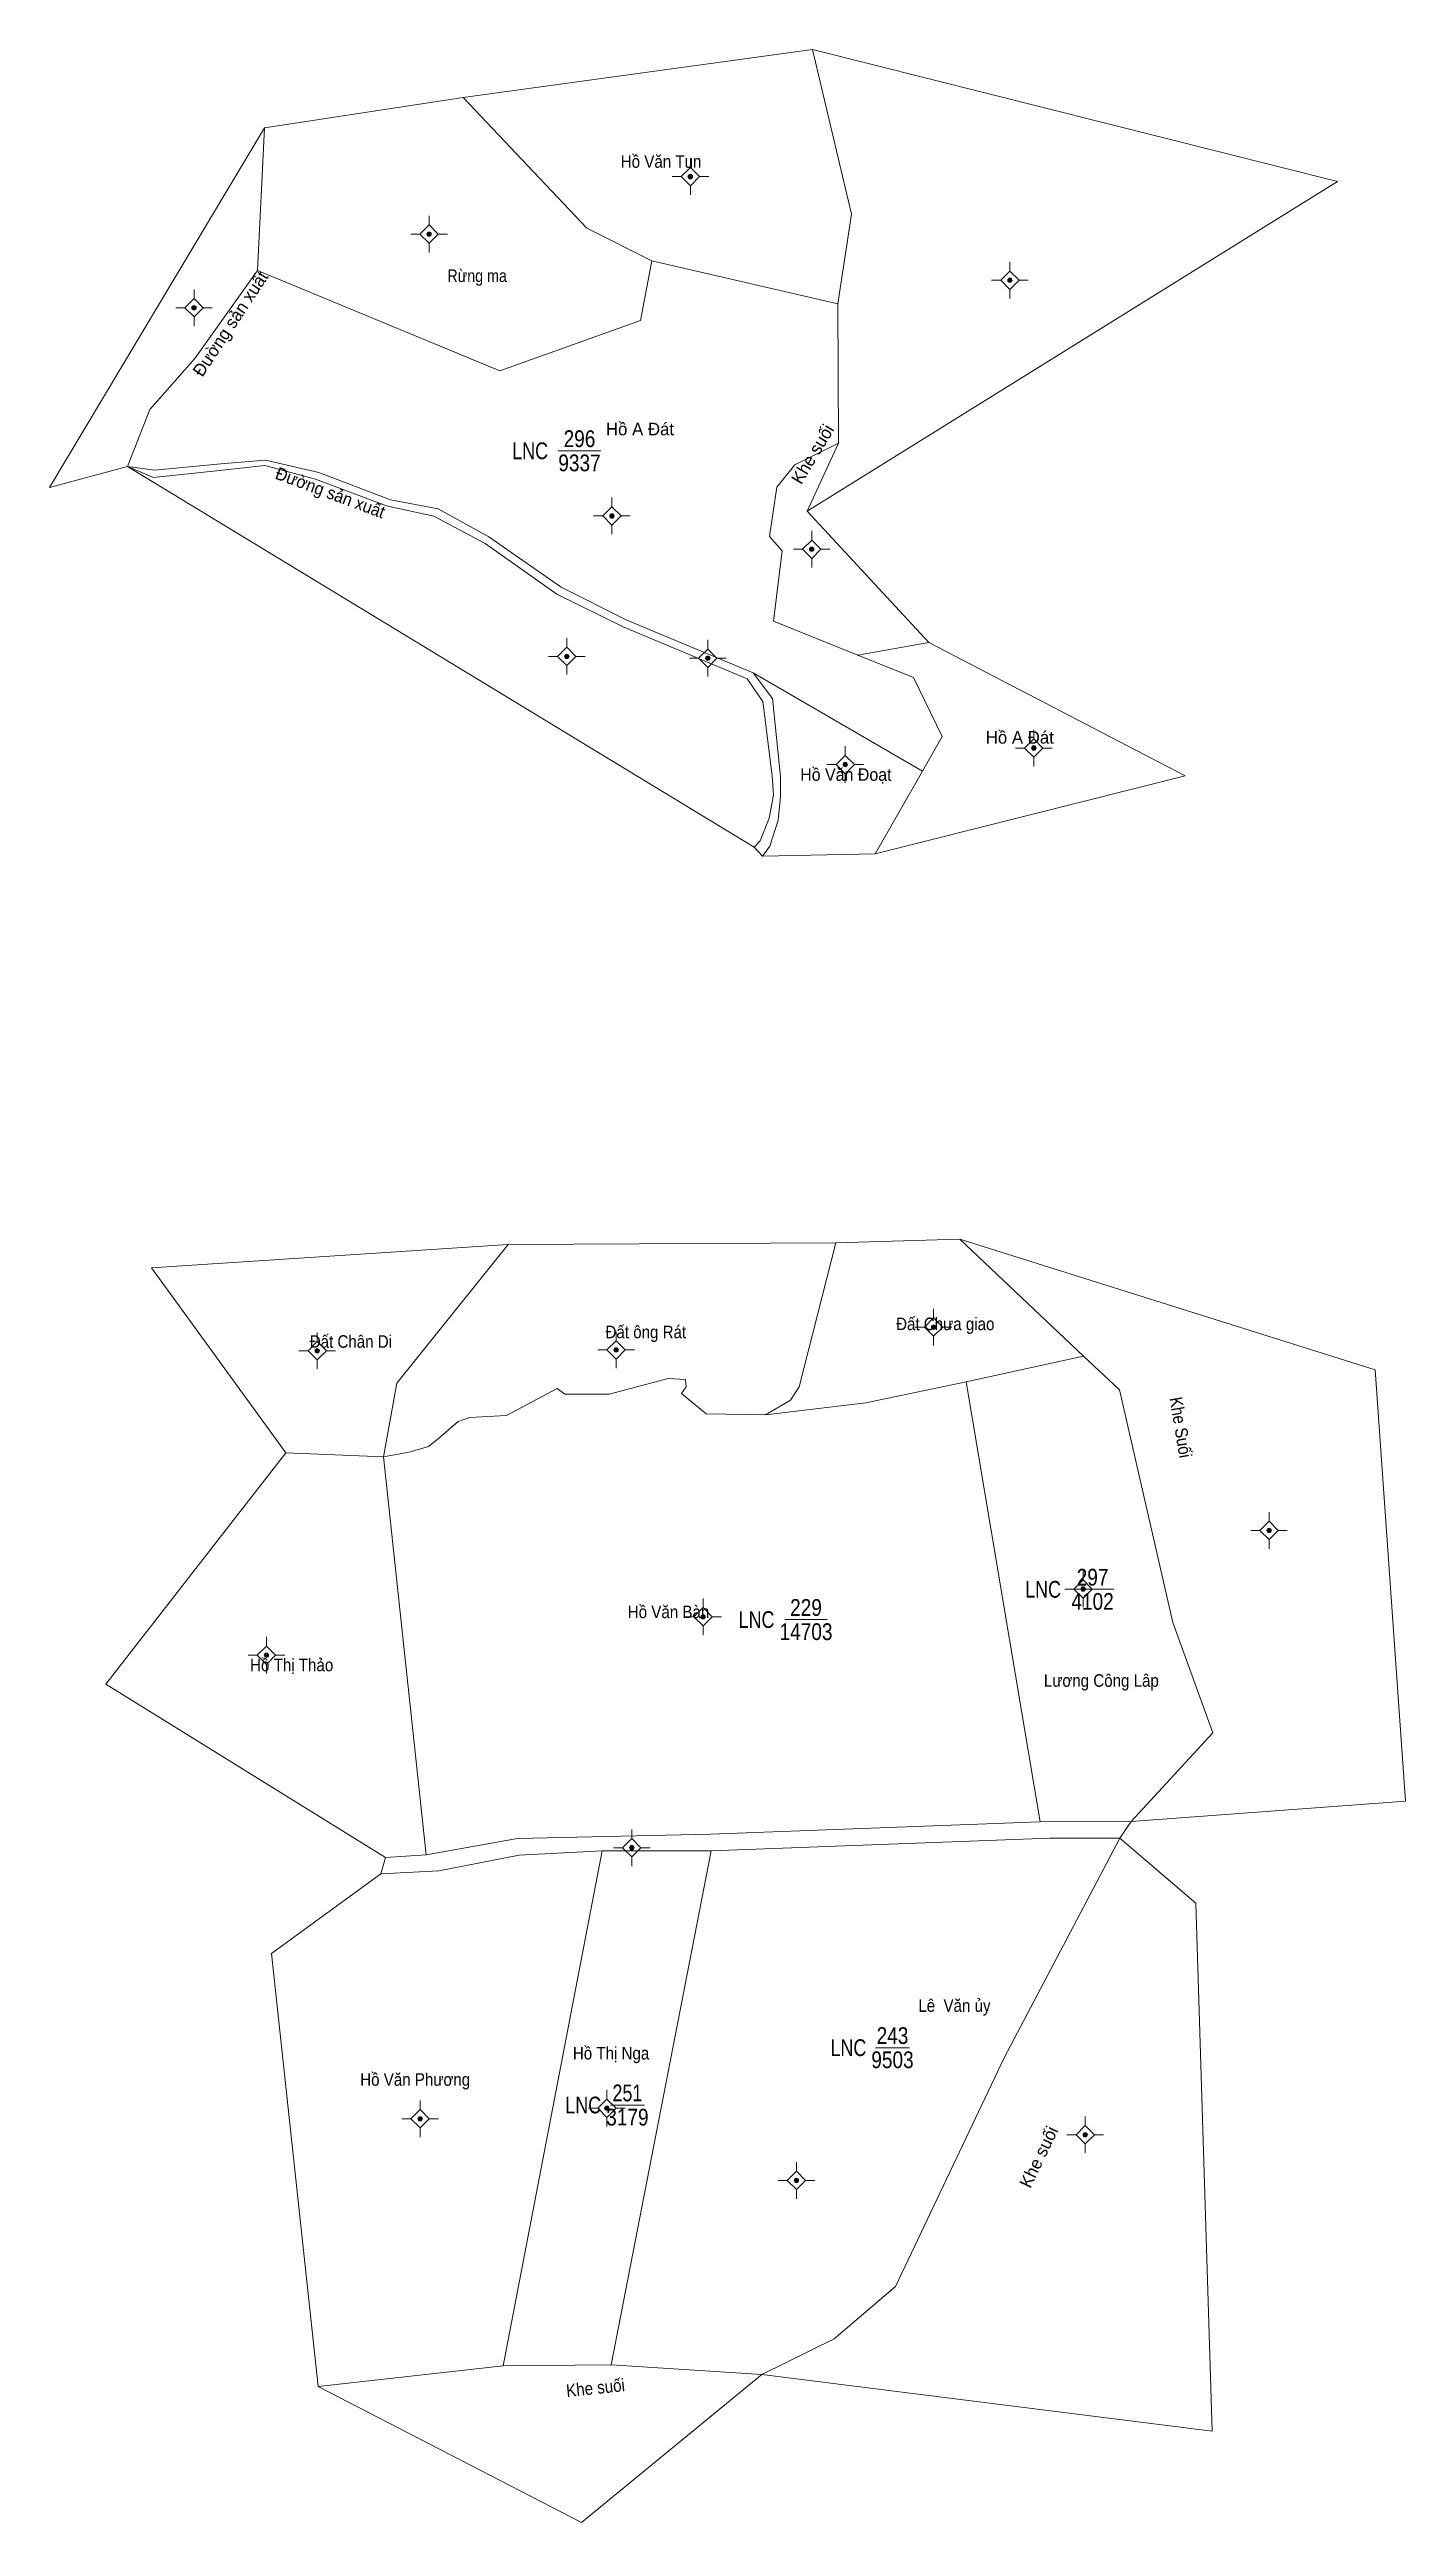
# Model space of a CAD drawing. Header units: metres. Extents: x 534900 to 535224, y 1849906 to 1850496.
import ezdxf
from ezdxf.enums import TextEntityAlignment as Align

# ---------------------------------------------------------------- set-up
doc = ezdxf.new("R2010")
doc.units = ezdxf.units.M
doc.header["$LTSCALE"] = 1.2
for name, color, linetype, lineweight in [('11', 7, 'Continuous', 13), ('6', 7, 'Continuous', 13), ('7', 7, 'Continuous', 13)]:
    doc.layers.add(name, color=color, linetype=linetype, lineweight=lineweight)
for name, color, linetype in [('2', 7, 'Continuous'), ('3', 7, 'Continuous'), ('4', 7, 'Continuous'), ('5', 7, 'Continuous')]:
    doc.layers.add(name, color=color, linetype=linetype)

msp = doc.modelspace()

# ---------------------------------------------------------------- hatches: boundary and pattern name
at = {"layer": '11'}
for points in [[(535053.264, 1850466.06, 1), (535052.214, 1850466.06, 1)], [(534990.824, 1850452.34, 1), (534989.774, 1850452.34, 1)], [(535129.624, 1850441.3, 1), (535128.574, 1850441.3, 1)], [(534934.664, 1850434.75, 1), (534933.614, 1850434.75, 1)], [(535034.514, 1850385, 1), (535033.464, 1850385, 1)], [(535082.254, 1850377.06, 1), (535081.204, 1850377.06, 1)], [(535023.744, 1850351.47, 1), (535022.694, 1850351.47, 1)], [(535057.434, 1850351.03, 1), (535056.384, 1850351.03, 1)], [(535135.334, 1850329.58, 1), (535134.284, 1850329.58, 1)], [(535090.264, 1850325.62, 1), (535089.214, 1850325.62, 1)], [(534964.124, 1850185.59, 1), (534963.074, 1850185.59, 1)], [(535035.504, 1850185.8, 1), (535034.454, 1850185.8, 1)], [(535111.374, 1850191.24, 1), (535110.324, 1850191.24, 1)], [(535191.534, 1850142.68, 1), (535190.484, 1850142.68, 1)], [(535147.094, 1850128.69, 1), (535146.044, 1850128.69, 1)], [(535056.314, 1850122.06, 1), (535055.264, 1850122.06, 1)], [(534951.974, 1850112.86, 1), (534950.924, 1850112.86, 1)], [(535039.274, 1850066.9, 1), (535038.224, 1850066.9, 1)], [(535033.324, 1850004.65, 1), (535032.274, 1850004.65, 1)], [(534988.684, 1850002.16, 1), (534987.634, 1850002.16, 1)], [(535147.614, 1849998.32, 1), (535146.564, 1849998.32, 1)], [(535078.604, 1849987.42, 1), (535077.554, 1849987.42, 1)]]:
    msp.add_hatch(color=256, dxfattribs=at).paths.add_polyline_path(points)

# ---------------------------------------------------------------- linework, layer by layer
for p, q in [((535052.74, 1850470.44), (535052.74, 1850468.25)), ((535050.55, 1850466.06), (535048.36, 1850466.06)), ((535052.74, 1850463.87), (535052.74, 1850461.68)), ((535057.12, 1850466.06), (535054.93, 1850466.06)), ((534988.11, 1850452.34), (534985.93, 1850452.34)), ((534990.3, 1850456.72), (534990.3, 1850454.53)), ((534994.68, 1850452.34), (534992.49, 1850452.34)), ((534990.3, 1850450.15), (534990.3, 1850447.96)), ((535126.91, 1850441.3), (535124.72, 1850441.3)), ((535129.1, 1850445.68), (535129.1, 1850443.49)), ((535133.48, 1850441.3), (535131.29, 1850441.3)), ((534931.95, 1850434.75), (534929.76, 1850434.75)), ((534934.14, 1850439.12), (534934.14, 1850436.94)), ((534938.52, 1850434.75), (534936.33, 1850434.75)), ((535129.1, 1850439.11), (535129.1, 1850436.92)), ((534934.14, 1850432.56), (534934.14, 1850430.38)), ((535033.99, 1850389.38), (535033.99, 1850387.19)), ((535031.8, 1850385), (535029.62, 1850385)), ((535033.99, 1850382.81), (535033.99, 1850380.62)), ((535038.36, 1850385), (535036.18, 1850385)), ((535081.73, 1850381.44), (535081.73, 1850379.25)), ((535079.54, 1850377.06), (535077.36, 1850377.06)), ((535086.1, 1850377.06), (535083.92, 1850377.06)), ((535081.73, 1850374.87), (535081.73, 1850372.68)), ((535021.03, 1850351.47), (535018.84, 1850351.47)), ((535023.22, 1850355.84), (535023.22, 1850353.66)), ((535027.6, 1850351.47), (535025.41, 1850351.47)), ((535056.91, 1850355.4), (535056.91, 1850353.22)), ((535023.22, 1850349.28), (535023.22, 1850347.1)), ((535054.72, 1850351.03), (535052.54, 1850351.03)), ((535056.91, 1850348.84), (535056.91, 1850346.66)), ((535061.28, 1850351.03), (535059.1, 1850351.03)), ((535134.81, 1850333.96), (535134.81, 1850331.77)), ((535089.74, 1850330), (535089.74, 1850327.81)), ((535132.62, 1850329.58), (535130.44, 1850329.58)), ((535139.19, 1850329.58), (535137, 1850329.58)), ((535087.55, 1850325.62), (535085.36, 1850325.62)), ((535089.74, 1850323.43), (535089.74, 1850321.24)), ((535094.12, 1850325.62), (535091.93, 1850325.62)), ((535134.81, 1850327.39), (535134.81, 1850325.2)), ((535110.85, 1850195.62), (535110.85, 1850193.43)), ((534963.6, 1850189.96), (534963.6, 1850187.78)), ((535034.98, 1850190.18), (535034.98, 1850187.99)), ((535108.66, 1850191.24), (535106.48, 1850191.24)), ((535110.85, 1850189.05), (535110.85, 1850186.86)), ((535115.22, 1850191.24), (535113.04, 1850191.24)), ((534961.41, 1850185.59), (534959.22, 1850185.59)), ((534963.6, 1850183.4), (534963.6, 1850181.22)), ((534967.98, 1850185.59), (534965.79, 1850185.59)), ((535032.79, 1850185.8), (535030.6, 1850185.8)), ((535034.98, 1850183.61), (535034.98, 1850181.42)), ((535039.36, 1850185.8), (535037.17, 1850185.8)), ((535191.01, 1850147.06), (535191.01, 1850144.87)), ((535188.82, 1850142.68), (535186.64, 1850142.68)), ((535191.01, 1850140.49), (535191.01, 1850138.3)), ((535195.38, 1850142.68), (535193.2, 1850142.68)), ((535146.57, 1850133.06), (535146.57, 1850130.88)), ((535144.38, 1850128.69), (535142.19, 1850128.69)), ((535150.94, 1850128.69), (535148.76, 1850128.69)), ((535053.6, 1850122.06), (535051.42, 1850122.06)), ((535055.79, 1850126.44), (535055.79, 1850124.25)), ((535060.16, 1850122.06), (535057.98, 1850122.06)), ((535146.57, 1850126.5), (535146.57, 1850124.32)), ((534951.45, 1850117.24), (534951.45, 1850115.05)), ((535055.79, 1850119.87), (535055.79, 1850117.68)), ((534949.26, 1850112.86), (534947.07, 1850112.86)), ((534951.45, 1850110.67), (534951.45, 1850108.48)), ((534955.82, 1850112.86), (534953.64, 1850112.86)), ((535038.75, 1850071.28), (535038.75, 1850069.09)), ((535036.56, 1850066.9), (535034.38, 1850066.9)), ((535038.75, 1850064.71), (535038.75, 1850062.52)), ((535043.12, 1850066.9), (535040.94, 1850066.9)), ((535032.8, 1850009.02), (535032.8, 1850006.84)), ((534988.16, 1850006.54), (534988.16, 1850004.35)), ((535030.61, 1850004.65), (535028.43, 1850004.65)), ((535037.18, 1850004.65), (535034.99, 1850004.65)), ((534985.97, 1850002.16), (534983.78, 1850002.16)), ((534988.16, 1849999.97), (534988.16, 1849997.78)), ((534992.54, 1850002.16), (534990.35, 1850002.16)), ((535032.8, 1850002.46), (535032.8, 1850000.28)), ((535144.9, 1849998.32), (535142.72, 1849998.32)), ((535147.09, 1850002.7), (535147.09, 1850000.51)), ((535151.46, 1849998.32), (535149.28, 1849998.32)), ((535078.08, 1849991.8), (535078.08, 1849989.61)), ((535147.09, 1849996.13), (535147.09, 1849993.94)), ((535075.89, 1849987.42), (535073.7, 1849987.42)), ((535078.08, 1849985.23), (535078.08, 1849983.04)), ((535082.45, 1849987.42), (535080.27, 1849987.42))]:
    msp.add_line(p, q, dxfattribs=at)
for points in [[(535052.74, 1850468.25), (535050.55, 1850466.06), (535052.74, 1850463.87), (535054.93, 1850466.06)], [(534990.3, 1850454.53), (534988.11, 1850452.34), (534990.3, 1850450.15), (534992.49, 1850452.34)], [(535129.1, 1850443.49), (535126.91, 1850441.3), (535129.1, 1850439.11), (535131.29, 1850441.3)], [(534934.14, 1850436.94), (534931.95, 1850434.75), (534934.14, 1850432.56), (534936.33, 1850434.75)], [(535033.99, 1850387.19), (535031.8, 1850385), (535033.99, 1850382.81), (535036.18, 1850385)], [(535081.73, 1850379.25), (535079.54, 1850377.06), (535081.73, 1850374.87), (535083.92, 1850377.06)], [(535023.22, 1850353.66), (535021.03, 1850351.47), (535023.22, 1850349.28), (535025.41, 1850351.47)], [(535056.91, 1850353.22), (535054.72, 1850351.03), (535056.91, 1850348.84), (535059.1, 1850351.03)], [(535089.74, 1850327.81), (535087.55, 1850325.62), (535089.74, 1850323.43), (535091.93, 1850325.62)], [(535134.81, 1850331.77), (535132.62, 1850329.58), (535134.81, 1850327.39), (535137, 1850329.58)], [(535110.85, 1850193.43), (535108.66, 1850191.24), (535110.85, 1850189.05), (535113.04, 1850191.24)], [(534963.6, 1850187.78), (534961.41, 1850185.59), (534963.6, 1850183.4), (534965.79, 1850185.59)], [(535034.98, 1850187.99), (535032.79, 1850185.8), (535034.98, 1850183.61), (535037.17, 1850185.8)], [(535191.01, 1850144.87), (535188.82, 1850142.68), (535191.01, 1850140.49), (535193.2, 1850142.68)], [(535146.57, 1850130.88), (535144.38, 1850128.69), (535146.57, 1850126.5), (535148.76, 1850128.69)], [(535055.79, 1850124.25), (535053.6, 1850122.06), (535055.79, 1850119.87), (535057.98, 1850122.06)], [(534951.45, 1850115.05), (534949.26, 1850112.86), (534951.45, 1850110.67), (534953.64, 1850112.86)], [(535038.75, 1850069.09), (535036.56, 1850066.9), (535038.75, 1850064.71), (535040.94, 1850066.9)], [(534988.16, 1850004.35), (534985.97, 1850002.16), (534988.16, 1849999.97), (534990.35, 1850002.16)], [(535032.8, 1850006.84), (535030.61, 1850004.65), (535032.8, 1850002.46), (535034.99, 1850004.65)], [(535147.09, 1850000.51), (535144.9, 1849998.32), (535147.09, 1849996.13), (535149.28, 1849998.32)], [(535078.08, 1849989.61), (535075.89, 1849987.42), (535078.08, 1849985.23), (535080.27, 1849987.42)]]:
    msp.add_lwpolyline(points, close=True, dxfattribs=at)
for centre in [(535052.739, 1850466.06), (534990.299, 1850452.34), (535129.099, 1850441.3), (534934.139, 1850434.75), (535033.989, 1850385), (535081.729, 1850377.06), (535023.219, 1850351.47), (535056.909, 1850351.03), (535134.809, 1850329.58), (535089.739, 1850325.62), (534963.599, 1850185.59), (535034.979, 1850185.8), (535110.849, 1850191.24), (535191.009, 1850142.68), (535146.569, 1850128.69), (535055.789, 1850122.06), (534951.449, 1850112.86), (535038.749, 1850066.9), (535032.799, 1850004.65), (534988.159, 1850002.16), (535147.089, 1849998.32), (535078.079, 1849987.42)]:
    msp.add_circle(centre, 0.525, dxfattribs=at)
at = {"layer": '6'}
for p, q in [((535043.53, 1850445.95), (535028, 1850453.77)), ((535043.53, 1850445.95), (535087.97, 1850435.7)), ((535087.97, 1850435.7), (535088.13, 1850402.38)), ((535080.68, 1850386.17), (535088.13, 1850402.38)), ((535109.74, 1850354.82), (535080.68, 1850386.17)), ((535067.74, 1850347.51), (535108.2, 1850324.05)), ((535108.2, 1850324.05), (535096.93, 1850304.34)), ((535069.94, 1850303.74), (535068.02, 1850305.87)), ((535069.94, 1850303.74), (535096.93, 1850304.34)), ((535009.18, 1850210.95), (534982.63, 1850177.88)), ((535087.51, 1850211.38), (535117.09, 1850212.23)), ((535146.71, 1850184.3), (535117.09, 1850212.23)), ((535118.65, 1850178.14), (535146.71, 1850184.3)), ((534979.4, 1850160.23), (534982.63, 1850177.88)), ((535118.65, 1850178.14), (535136.35, 1850073.09)), ((534979.4, 1850160.23), (534956.09, 1850161.21)), ((534979.4, 1850160.23), (534985.53, 1850161.39)), ((534989.6, 1850065.18), (534979.4, 1850160.23)), ((535127.69, 1850016.74), (535155.35, 1850069.14)), ((535158.05, 1850073.14), (535136.35, 1850073.09)), ((535158.05, 1850073.14), (535155.35, 1850069.14)), ((534978.82, 1850060.67), (534979.86, 1850064.52)), ((534979.86, 1850064.52), (534989.6, 1850065.18)), ((535031.7, 1850066.14), (535008.04, 1849943.17)), ((535031.7, 1850066.14), (535057.71, 1850066.14)), ((534963.82, 1849938.19), (535008.04, 1849943.17)), ((535033.82, 1849943.39), (535069.84, 1849941.04))]:
    msp.add_line(p, q, dxfattribs=at)
for points in [[(535081.92, 1850496.44), (534998.47, 1850484.99), (535028, 1850453.77)], [(535081.92, 1850496.44), (535207.36, 1850464.91), (535080.68, 1850386.17)], [(535081.92, 1850496.44), (535091.26, 1850457.09), (535087.97, 1850435.7)], [(534998.47, 1850484.99), (534950.96, 1850477.72), (534949.35, 1850443.62)], [(534950.96, 1850477.72), (534899.6, 1850391.79), (534918.24, 1850396.81)], [(534949.35, 1850443.62), (535007.25, 1850419.69), (535040.84, 1850431.67), (535043.53, 1850445.95)], [(535069.94, 1850303.74), (535071.73, 1850306.15), (535073.7, 1850312.35), (535074.3, 1850318.01), (535074.3, 1850322.81), (535072.35, 1850341.37), (535067.74, 1850347.51), (535037.53, 1850360.09), (535021.84, 1850367.99), (535004.59, 1850379.99), (534992.46, 1850386.73), (534981.09, 1850388.88), (534963.97, 1850395.41), (534951.26, 1850398.33), (534940.54, 1850397.49), (534924.7, 1850395.94), (534918.24, 1850396.81), (534923.56, 1850410.43), (534934.34, 1850422.64), (534949.35, 1850443.62)], [(535088.13, 1850402.38), (535077.69, 1850397.25), (535073.43, 1850391.87), (535071.68, 1850380.12), (535074.68, 1850376.68), (535072.57, 1850359.86), (535092.79, 1850351.75)], [(534924.44, 1850394.19), (534918.24, 1850396.81), (535068.02, 1850305.87)], [(535068.02, 1850305.87), (535069.44, 1850307.44), (535071.6, 1850312.79), (535072.64, 1850318.34), (535072.29, 1850322.9), (535070.03, 1850340.68), (535066.35, 1850346.07), (535036.72, 1850358.55), (535020.86, 1850366.3), (535003.68, 1850378.39), (534991.47, 1850384.93), (534980.11, 1850387.46), (534963.18, 1850393.77), (534951.04, 1850397.07), (534940.26, 1850395.86), (534924.44, 1850394.19)], [(535092.56, 1850351.71), (535092.79, 1850351.75), (535109.74, 1850354.82)], [(535092.79, 1850351.75), (535106.03, 1850346.44), (535112.94, 1850332.34), (535108.2, 1850324.05)], [(535096.93, 1850304.34), (535170.97, 1850322.97), (535109.74, 1850354.82)], [(534956.09, 1850161.21), (534924, 1850205.39), (535009.18, 1850210.95)], [(535009.18, 1850210.95), (535087.51, 1850211.38), (535078.74, 1850177.02)], [(535117.09, 1850212.23), (535216.35, 1850181.03), (535223.63, 1850077.99), (535158.05, 1850073.14)], [(535158.05, 1850073.14), (535177.58, 1850094.37), (535168.02, 1850120.67), (535155.25, 1850176.24), (535146.71, 1850184.3)], [(535033.33, 1850175.27), (535022.72, 1850175.27), (535020.94, 1850176.61), (535008.84, 1850170.13), (534999.93, 1850169.66)], [(535033.33, 1850175.27), (535047.43, 1850178.96), (535051.56, 1850178.7)], [(535070.71, 1850170.26), (535056.54, 1850170.55), (535050.66, 1850175.39), (535051.7, 1850176.96), (535051.56, 1850178.7)], [(535070.71, 1850170.26), (535094.65, 1850173.14), (535118.65, 1850178.14)], [(535070.71, 1850170.26), (535076.66, 1850173.78), (535078.74, 1850177.02)], [(534999.93, 1850169.66), (534997.28, 1850168.74), (534992.59, 1850164.62), (534990.17, 1850162.76), (534985.53, 1850161.39)], [(534979.86, 1850064.52), (534913.09, 1850106), (534956.09, 1850161.21)], [(535138.63, 1850073.14), (535136.35, 1850073.09), (535057.59, 1850070.14), (535011.46, 1850069.13), (534989.6, 1850065.18)], [(535057.71, 1850066.14), (535138.67, 1850069.14), (535155.35, 1850069.14)], [(535155.35, 1850069.14), (535173.55, 1850053.62), (535177.4, 1849927.51), (535069.84, 1849941.04)], [(535031.7, 1850066.14), (535011.84, 1850065.15), (534992.63, 1850061.37), (534978.82, 1850060.67)], [(535008.04, 1849943.17), (535033.82, 1849943.39), (535057.71, 1850066.14)], [(534963.82, 1849938.19), (534952.69, 1850041.65), (534978.82, 1850060.67)], [(535069.84, 1849941.04), (535087.1, 1849949.57), (535101.77, 1849962.11), (535127.69, 1850016.74)], [(535069.84, 1849941.04), (535026.74, 1849905.7), (534963.82, 1849938.19)]]:
    msp.add_lwpolyline(points, dxfattribs=at)
at = {"layer": '7'}
for p, q in [((535021.19, 1850400.57), (535031.31, 1850400.57)), ((535143.76, 1850128.62), (535153.93, 1850128.62)), ((535075.29, 1850121.39), (535085.46, 1850121.39)), ((535096.99, 1850019.13), (535105.08, 1850019.13)), ((535033.63, 1850005.43), (535041.77, 1850005.43))]:
    msp.add_line(p, q, dxfattribs=at)

# ---------------------------------------------------------------- texts
at = {"layer": '2'}
for s, width, p in [('Hồ Văn Tun', 0.9, (535045.75, 1850468.18)), ('Rừng ma', 0.85, (535001.795, 1850440.89)), ('Hồ Văn Đoạt', 0.95, (535089.9, 1850321.74)), ('Đất ông Rát', 0.9, (535042.095, 1850188.59)), ('Đất Chưa giao', 0.9, (535113.65, 1850190.52)), ('Đất Chân Di', 0.9, (534971.625, 1850186.31)), ('Hồ Văn Bàn', 0.9, (535047.525, 1850121.73)), ('Hồ Thị Thảo', 0.9, (534957.48, 1850109.05)), ('Lương Công Lâp', 0.9, (535150.945, 1850105.33)), ('Lê  Văn ủy', 0.9, (535115.835, 1850027.69)), ('Hồ Thị Nga', 0.9, (535033.795, 1850016.31)), ('Hồ Văn Phương', 0.9, (534986.99, 1850010.03))]:
    msp.add_text(s, height=3, dxfattribs=dict(at, width=width)).set_placement(p, align=Align.CENTER)
for s, rotation, p in [('Đường sản xuất', 56.664, (534944.095, 1850430.096)), ('Khe suối', 59.059, (535083.242, 1850399.019)), ('Khe suối', 64.322, (535137.337, 1849992.38))]:
    msp.add_text(s, height=3, rotation=rotation, dxfattribs=at).set_placement(p, align=Align.CENTER)
for p in [(535040.71, 1850404.27), (535131.46, 1850330.62)]:
    msp.add_text('Hồ A Đát', height=3, dxfattribs=at).set_placement(p, align=Align.CENTER)
for s, rotation, width, p in [('Đường sản xuất', 339.559, 0.95, (534966.196, 1850389.175)), ('Khe Suối', 279.433, 0.9, (535168.427, 1850167.056)), ('Khe suối', 5.898, 0.9, (535030.221, 1849936.394))]:
    msp.add_text(s, height=3, rotation=rotation, dxfattribs=dict(at, width=width)).set_placement(p, align=Align.CENTER)
at = {"layer": '3', "width": 0.8}
for p in [(535019.93, 1850398.57), (535142.49, 1850126.62), (535074.02, 1850119.39), (535095.98, 1850017.13), (535032.61, 1850003.43)]:
    msp.add_text('LNC ', height=4, dxfattribs=at).set_placement(p, align=Align.RIGHT)
at = {"layer": '4'}
for s, width, p in [('296', 0.85, (535026.25, 1850401.46)), ('297', 0.85, (535148.85, 1850129.51)), ('229', 0.85, (535080.375, 1850122.28)), ('243', 0.85, (535101.035, 1850020.02)), ('251', 0.8, (535037.7, 1850006.32))]:
    msp.add_text(s, height=4, dxfattribs=dict(at, width=width)).set_placement(p, align=Align.CENTER)
at = {"layer": '5', "width": 0.85}
for s, p in [('9337', (535026.25, 1850395.68)), ('4102', (535148.845, 1850123.73)), ('14703', (535080.38, 1850116.5)), ('9503', (535101.035, 1850014.24)), ('3179', (535037.695, 1850000.54))]:
    msp.add_text(s, height=4, dxfattribs=at).set_placement(p, align=Align.CENTER)

doc.saveas('drawing.dxf')
